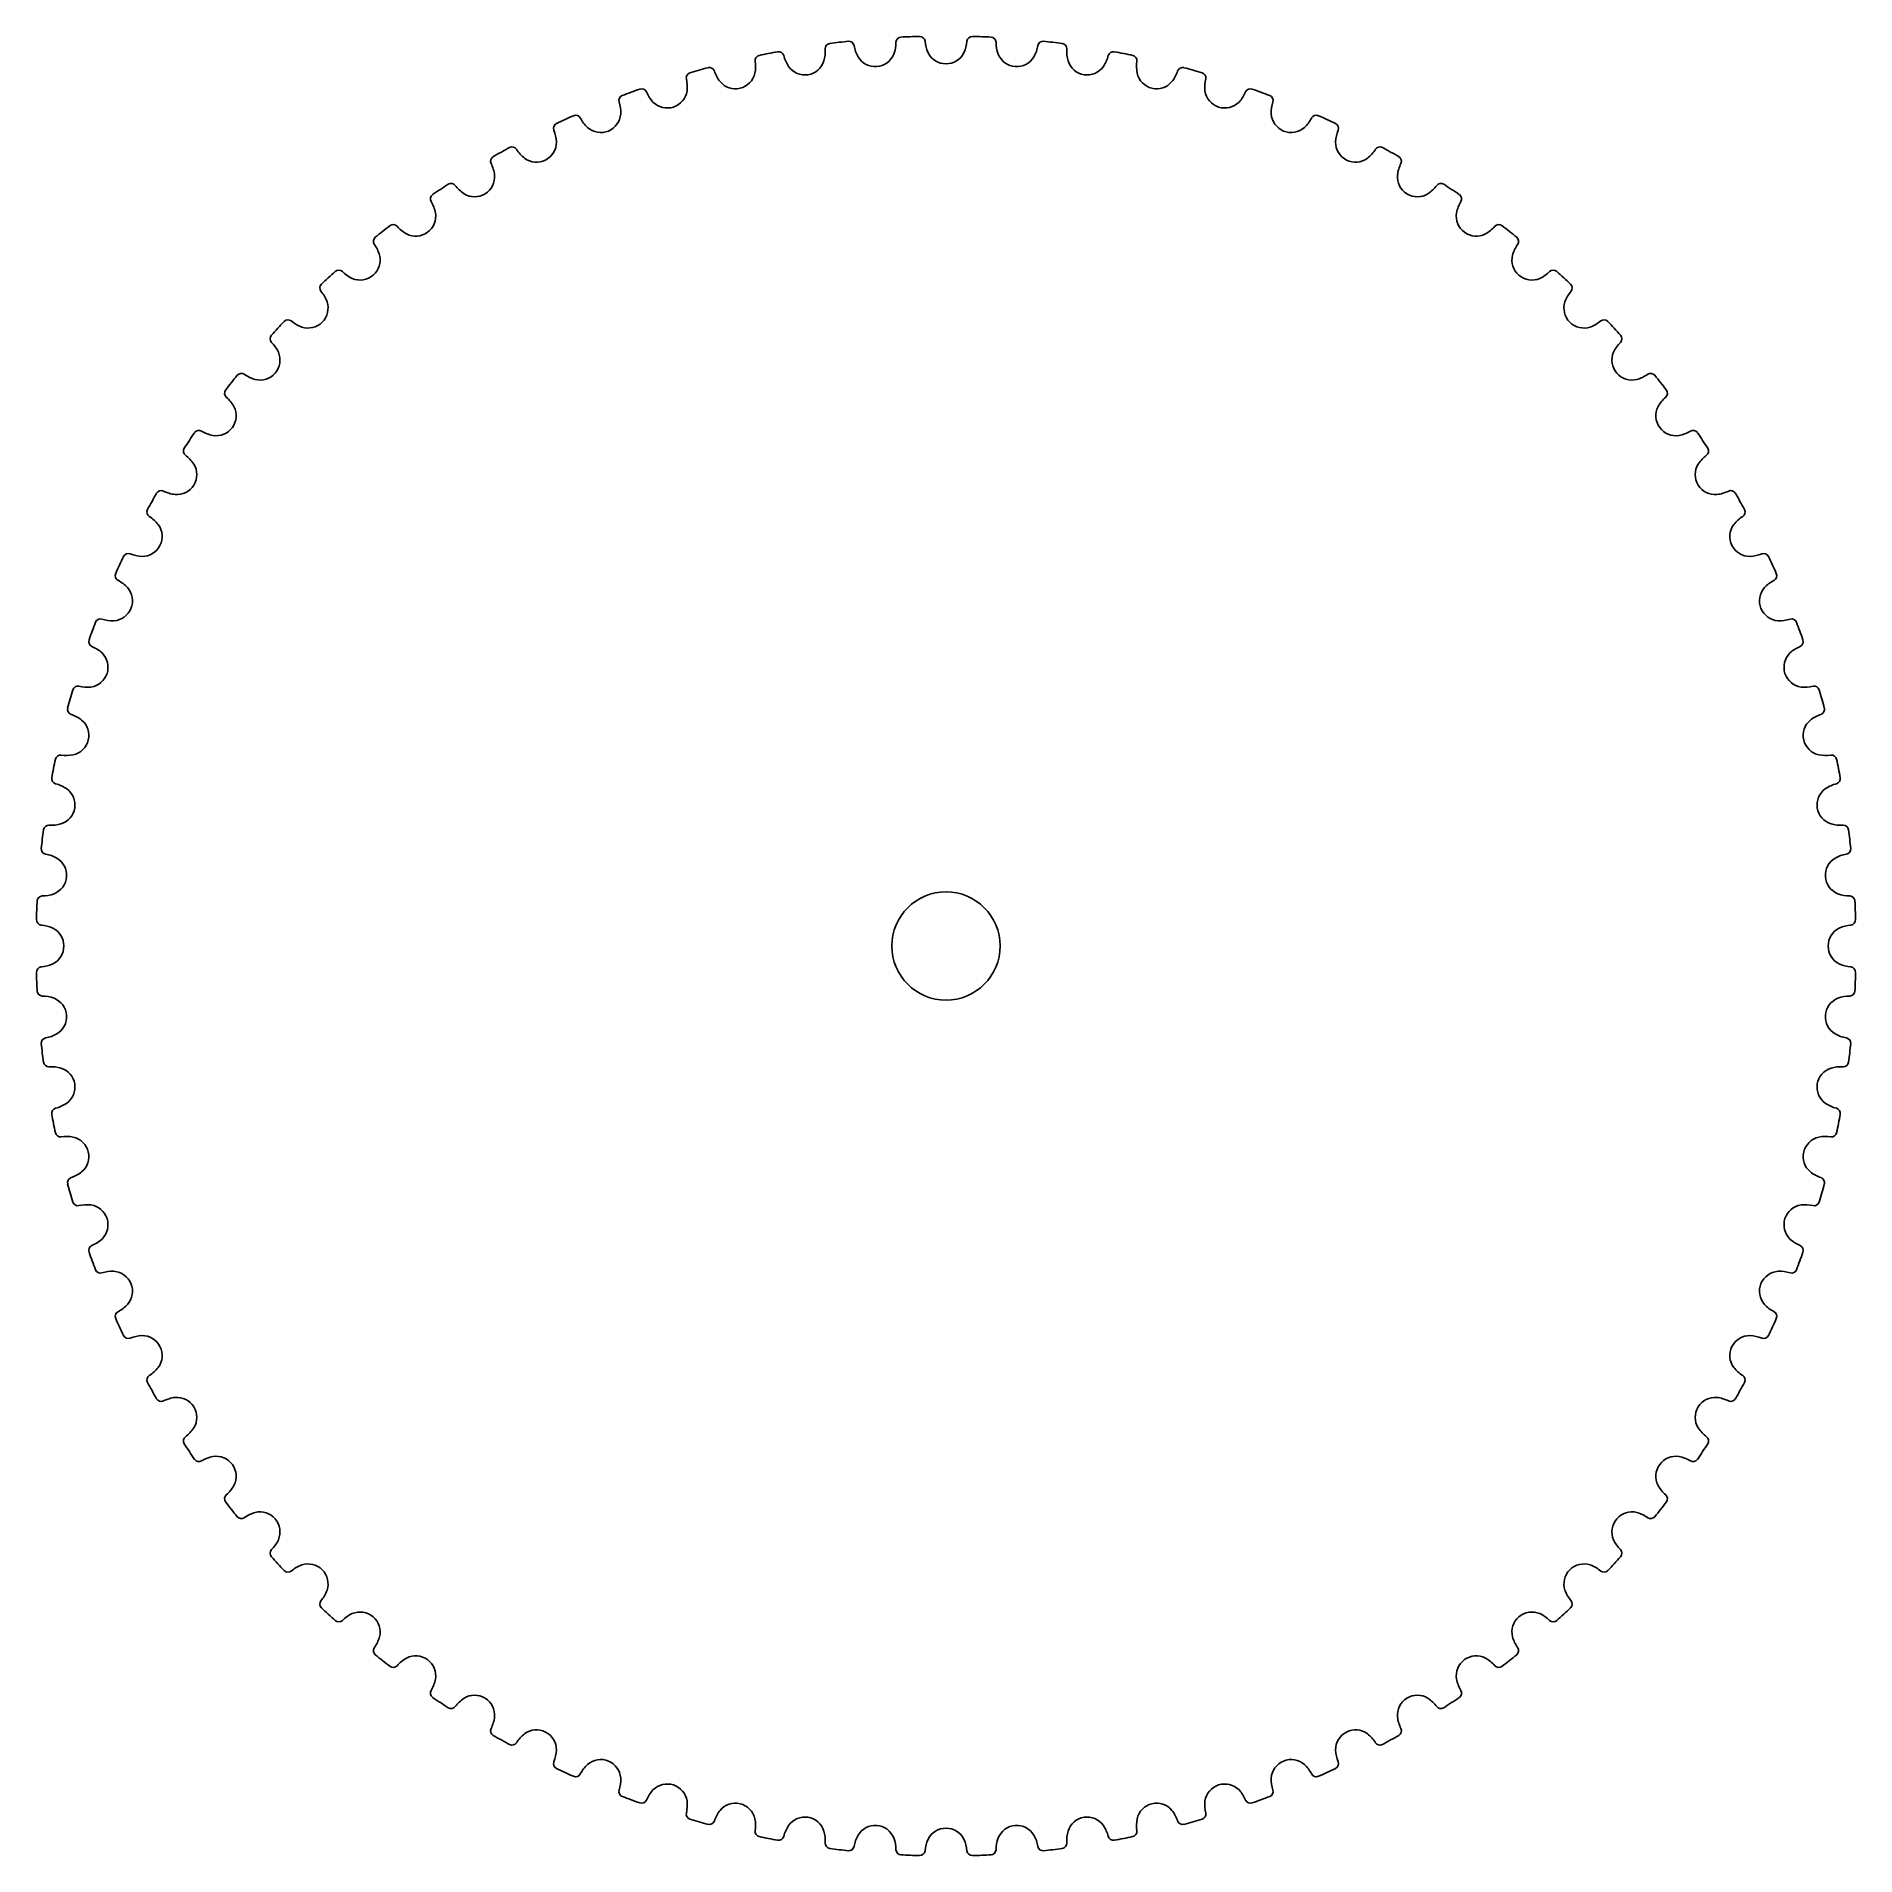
# Model space of a CAD drawing. Header units: millimetres. Extents: x 0.3 to 50.7, y 0.3 to 50.7.
import ezdxf

# ---------------------------------------------------------------- set-up
doc = ezdxf.new("R2010")
doc.units = ezdxf.units.MM

msp = doc.modelspace()

# ---------------------------------------------------------------- linework, layer by layer
msp.add_circle((25.465, 25.465), 1.5)
for centre, radius, start, end in [((22.266, 50.333), 0.15, 99, -178.4314), ((25.463, 25.477), 25.211, 96.159, 97.341), ((22.77, 50.392), 0.15, 11.9314, 94.5), ((23.077, 50.525), 1, -19.877, -0.5988), ((24.227, 50.507), 0.15, 94.5, 177.0686), ((25.464, 25.477), 25.211, 91.659, 92.841), ((24.734, 50.527), 0.15, 7.4314, 90), ((25.879, 50.635), 1, -174.9012, -155.623), ((25.05, 50.635), 1, -24.377, -5.0988), ((26.195, 50.527), 0.15, 90, 172.5686), ((25.465, 25.477), 25.211, 87.159, 88.341), ((26.703, 50.507), 0.15, 2.9314, 85.5), ((27.853, 50.525), 1, -179.4012, -160.123), ((28.159, 50.392), 0.15, 85.5, 168.0686), ((25.466, 25.477), 25.211, 82.659, 83.841), ((28.664, 50.333), 0.15, -1.5686, 81), ((19.186, 49.843), 1, -10.877, 8.4012), ((20.324, 50.005), 0.15, 103.5, -173.9314), ((25.462, 25.476), 25.211, 100.659, 101.841), ((20.823, 50.104), 0.15, 16.4314, 99), ((21.937, 50.39), 1, -165.9012, -146.623), ((21.553, 50.163), 0.555, -81, -17.5651), ((21.118, 50.26), 1, -15.377, 3.9012), ((23.903, 50.59), 1, -170.4012, -151.123), ((23.503, 50.393), 0.555, -148.9349, -85.5), ((23.503, 50.393), 0.555, -85.5, -22.0651), ((25.465, 50.471), 0.555, -153.4349, -90), ((25.465, 50.471), 0.555, -90, -26.5651), ((27.427, 50.393), 0.555, -157.9349, -94.5), ((27.427, 50.393), 0.555, -94.5, -31.0651), ((27.026, 50.59), 1, -28.877, -9.5988), ((29.812, 50.26), 1, 176.0988, -164.623), ((29.377, 50.163), 0.555, -162.4349, -99), ((28.993, 50.39), 1, -33.377, -14.0988), ((30.107, 50.104), 0.15, 81, 163.5686), ((25.467, 25.476), 25.211, 78.159, 79.341), ((30.605, 50.005), 0.15, -6.0686, 76.5), ((31.744, 49.843), 1, 171.5988, -169.123), ((18.415, 49.526), 0.15, 108, -169.4314), ((17.293, 49.275), 1, -6.377, 12.9012), ((25.462, 25.476), 25.211, 105.159, 106.341), ((18.904, 49.664), 0.15, 20.9314, 103.5), ((19.992, 50.036), 1, -161.4012, -142.123), ((19.627, 49.78), 0.555, -139.9349, -76.5), ((19.627, 49.78), 0.555, -76.5, -13.0651), ((21.553, 50.163), 0.555, -144.4349, -81), ((29.377, 50.163), 0.555, -99, -35.5651), ((31.302, 49.78), 0.555, -166.9349, -103.5), ((31.302, 49.78), 0.555, -103.5, -40.0651), ((30.938, 50.036), 1, -37.877, -18.5988), ((32.026, 49.664), 0.15, 76.5, 159.0686), ((25.468, 25.476), 25.211, 73.659, 74.841), ((32.515, 49.526), 0.15, -10.5686, 72), ((33.637, 49.275), 1, 167.0988, -173.623), ((16.549, 48.899), 0.15, 112.5, -164.9314), ((25.461, 25.476), 25.211, 109.659, 110.841), ((17.026, 49.075), 0.15, 25.4314, 108), ((18.081, 49.531), 1, -156.9012, -137.623), ((17.738, 49.247), 0.555, -72, -8.5651), ((33.192, 49.247), 0.555, -171.4349, -108), ((32.849, 49.531), 1, -42.377, -23.0988), ((33.904, 49.075), 0.15, 72, 154.5686), ((25.469, 25.476), 25.211, 69.159, 70.341), ((34.381, 48.899), 0.15, -15.0686, 67.5), ((25.46, 25.476), 25.211, 114.159, 115.341), ((15.199, 48.34), 0.15, 29.9314, 112.5), ((16.215, 48.878), 1, -152.4012, -133.123), ((15.895, 48.567), 0.555, -67.5, -4.0651), ((15.45, 48.561), 1, -1.877, 17.4012), ((17.738, 49.247), 0.555, -135.4349, -72), ((33.192, 49.247), 0.555, -108, -44.5651), ((35.48, 48.561), 1, 162.5988, -178.123), ((35.034, 48.567), 0.555, -175.9349, -112.5), ((34.714, 48.878), 1, -46.877, -27.5988), ((35.73, 48.34), 0.15, 67.5, 150.0686), ((25.47, 25.476), 25.211, 64.659, 65.841), ((14.738, 48.127), 0.15, 117, -160.4314), ((13.668, 47.704), 1, 2.623, 21.9012), ((15.895, 48.567), 0.555, -130.9349, -67.5), ((35.034, 48.567), 0.555, -112.5, -49.0651), ((36.192, 48.127), 0.15, -19.5686, 63), ((37.261, 47.704), 1, 158.0988, 177.377), ((25.459, 25.475), 25.211, 118.659, 119.841), ((13.436, 47.464), 0.15, 34.4314, 117), ((14.407, 48.08), 1, -147.9012, -128.623), ((14.112, 47.745), 0.555, -63, 0.4349), ((36.817, 47.745), 0.555, 179.5651, -117), ((36.523, 48.08), 1, -51.377, -32.0988), ((37.493, 47.464), 0.15, 63, 145.5686), ((25.471, 25.475), 25.211, 60.159, 61.341), ((12.993, 47.215), 0.15, 121.5, -155.9314), ((11.96, 46.709), 1, 7.123, 26.4012), ((14.112, 47.745), 0.555, -126.4349, -63), ((36.817, 47.745), 0.555, -117, -53.5651), ((38.97, 46.709), 1, 153.5988, 172.877), ((37.937, 47.215), 0.15, -24.0686, 58.5), ((25.458, 25.475), 25.211, 123.159, 124.341), ((11.747, 46.452), 0.15, 38.9314, 121.5), ((12.667, 47.143), 1, -143.4012, -124.123), ((12.399, 46.786), 0.555, -58.5, 4.9349), ((38.53, 46.786), 0.555, 175.0651, -121.5), ((38.263, 47.143), 1, -55.877, -36.5988), ((39.182, 46.452), 0.15, 58.5, 141.0686), ((25.471, 25.475), 25.211, 55.659, 56.841), ((11.325, 46.17), 0.15, 126, -151.4314), ((10.335, 45.584), 1, 11.623, 30.9012), ((12.399, 46.786), 0.555, -121.9349, -58.5), ((38.53, 46.786), 0.555, -121.5, -58.0651), ((40.595, 45.584), 1, 149.0988, 168.377), ((39.605, 46.17), 0.15, -28.5686, 54), ((25.457, 25.474), 25.211, 127.659, 128.841), ((10.143, 45.311), 0.15, 43.4314, 126), ((11.005, 46.072), 1, -138.9012, -119.623), ((10.767, 45.695), 0.555, -54, 9.4349), ((40.163, 45.695), 0.555, 170.5651, -126), ((39.924, 46.072), 1, -60.377, -41.0988), ((40.787, 45.311), 0.15, 54, 136.5686), ((25.472, 25.474), 25.211, 51.159, 52.341), ((9.744, 44.996), 0.15, 130.5, -146.9314), ((8.803, 44.335), 1, 16.123, 35.4012), ((10.767, 45.695), 0.555, -117.4349, -54), ((40.163, 45.695), 0.555, -126, -62.5651), ((42.127, 44.335), 1, 144.5988, 163.877), ((41.186, 44.996), 0.15, -33.0686, 49.5), ((9.225, 44.479), 0.555, -49.5, 13.9349), ((41.705, 44.479), 0.555, 166.0651, -130.5), ((25.457, 25.473), 25.211, 132.159, 133.341), ((8.633, 44.048), 0.15, 47.9314, 130.5), ((9.433, 44.874), 1, -134.4012, -115.123), ((9.225, 44.479), 0.555, -112.9349, -49.5), ((41.705, 44.479), 0.555, -130.5, -67.0651), ((41.496, 44.874), 1, -64.877, -45.5988), ((42.297, 44.048), 0.15, 49.5, 132.0686), ((25.473, 25.473), 25.211, 46.659, 47.841), ((8.26, 43.703), 0.15, 135, -142.4314), ((7.374, 42.97), 1, 20.623, 39.9012), ((43.556, 42.97), 1, 140.0988, 159.377), ((42.67, 43.703), 0.15, -37.5686, 45), ((7.783, 43.147), 0.555, -45, 18.4349), ((43.147, 43.147), 0.555, 161.5651, -135), ((6.882, 42.297), 0.15, 139.5, -137.9314), ((25.456, 25.473), 25.211, 136.659, 137.841), ((7.227, 42.67), 0.15, 52.4314, 135), ((7.96, 43.556), 1, -129.9012, -110.623), ((7.783, 43.147), 0.555, -108.4349, -45), ((43.147, 43.147), 0.555, -135, -71.5651), ((42.97, 43.556), 1, -69.377, -50.0988), ((43.703, 42.67), 0.15, 45, 127.5686), ((25.473, 25.473), 25.211, 42.159, 43.341), ((44.048, 42.297), 0.15, -42.0686, 40.5), ((6.056, 41.496), 1, 25.123, 44.4012), ((6.45, 41.705), 0.555, -40.5, 22.9349), ((44.479, 41.705), 0.555, 157.0651, -139.5), ((44.874, 41.496), 1, 135.5988, 154.877), ((5.618, 40.787), 0.15, 144, -133.4314), ((25.455, 25.472), 25.211, 141.159, 142.341), ((5.933, 41.186), 0.15, 56.9314, 139.5), ((6.594, 42.127), 1, -125.4012, -106.123), ((6.45, 41.705), 0.555, -103.9349, -40.5), ((44.479, 41.705), 0.555, -139.5, -76.0651), ((44.335, 42.127), 1, -73.877, -54.5988), ((44.996, 41.186), 0.15, 40.5, 123.0686), ((25.474, 25.472), 25.211, 37.659, 38.841), ((45.311, 40.787), 0.15, -46.5686, 36), ((4.858, 39.924), 1, 29.623, 48.9012), ((5.235, 40.163), 0.555, -36, 27.4349), ((45.695, 40.163), 0.555, 152.5651, -144), ((46.072, 39.924), 1, 131.0988, 150.377), ((5.235, 40.163), 0.555, -99.4349, -36), ((45.695, 40.163), 0.555, -144, -80.5651), ((25.455, 25.471), 25.211, 145.659, 146.841), ((4.76, 39.605), 0.15, 61.4314, 144), ((5.345, 40.595), 1, -120.9012, -101.623), ((45.584, 40.595), 1, -78.377, -59.0988), ((46.17, 39.605), 0.15, 36, 118.5686), ((25.475, 25.471), 25.211, 33.159, 34.341), ((4.477, 39.182), 0.15, 148.5, -128.9314), ((3.787, 38.263), 1, 34.123, 53.4012), ((47.143, 38.263), 1, 126.5988, 145.877), ((46.452, 39.182), 0.15, -51.0686, 31.5), ((4.144, 38.53), 0.555, -31.5, 31.9349), ((46.786, 38.53), 0.555, 148.0651, -148.5), ((25.454, 25.471), 25.211, 150.159, 151.341), ((3.714, 37.937), 0.15, 65.9314, 148.5), ((4.22, 38.97), 1, -116.4012, -97.123), ((4.144, 38.53), 0.555, -94.9349, -31.5), ((46.786, 38.53), 0.555, -148.5, -85.0651), ((46.709, 38.97), 1, -82.877, -63.5988), ((47.215, 37.937), 0.15, 31.5, 114.0686), ((25.475, 25.471), 25.211, 28.659, 29.841), ((3.466, 37.493), 0.15, 153, -124.4314), ((2.85, 36.523), 1, 38.623, 57.9012), ((48.08, 36.523), 1, 122.0988, 141.377), ((47.464, 37.493), 0.15, -55.5686, 27), ((3.184, 36.817), 0.555, -27, 36.4349), ((47.745, 36.817), 0.555, 143.5651, -153), ((2.803, 36.192), 0.15, 70.4314, 153), ((3.226, 37.261), 1, -111.9012, -92.623), ((3.184, 36.817), 0.555, -90.4349, -27), ((47.745, 36.817), 0.555, -153, -89.5651), ((47.704, 37.261), 1, -87.377, -68.0988), ((48.127, 36.192), 0.15, 27, 109.5686), ((25.454, 25.47), 25.211, 154.659, 155.841), ((25.476, 25.47), 25.211, 24.159, 25.341), ((2.59, 35.73), 0.15, 157.5, -119.9314), ((2.052, 34.714), 1, 43.123, 62.4012), ((2.362, 35.034), 0.555, -22.5, 40.9349), ((48.567, 35.034), 0.555, 139.0651, -157.5), ((48.878, 34.714), 1, 117.5988, 136.877), ((48.34, 35.73), 0.15, -60.0686, 22.5), ((2.362, 35.034), 0.555, -85.9349, -22.5), ((48.567, 35.034), 0.555, -157.5, -94.0651), ((25.454, 25.469), 25.211, 159.159, 160.341), ((2.031, 34.381), 0.15, 74.9314, 157.5), ((2.369, 35.48), 1, -107.4012, -88.123), ((48.561, 35.48), 1, -91.877, -72.5988), ((48.899, 34.381), 0.15, 22.5, 105.0686), ((25.476, 25.469), 25.211, 19.659, 20.841), ((1.855, 33.904), 0.15, 162, -115.4314), ((49.075, 33.904), 0.15, -64.5686, 18), ((1.398, 32.849), 1, 47.623, 66.9012), ((1.683, 33.192), 0.555, -18, 45.4349), ((49.247, 33.192), 0.555, 134.5651, -162), ((49.531, 32.849), 1, 113.0988, 132.377), ((1.683, 33.192), 0.555, -81.4349, -18), ((49.247, 33.192), 0.555, -162, -98.5651), ((25.453, 25.468), 25.211, 163.659, 164.841), ((1.404, 32.515), 0.15, 79.4314, 162), ((1.654, 33.637), 1, -102.9012, -83.623), ((49.275, 33.637), 1, -96.377, -77.0988), ((49.526, 32.515), 0.15, 18, 100.5686), ((25.476, 25.468), 25.211, 15.159, 16.341), ((1.266, 32.026), 0.15, 166.5, -110.9314), ((0.893, 30.938), 1, 52.123, 71.4012), ((50.036, 30.938), 1, 108.5988, 127.877), ((49.664, 32.026), 0.15, -69.0686, 13.5), ((1.15, 31.302), 0.555, -13.5, 49.9349), ((49.78, 31.302), 0.555, 130.0651, -166.5), ((1.087, 31.744), 1, -98.4012, -79.123), ((1.15, 31.302), 0.555, -76.9349, -13.5), ((49.78, 31.302), 0.555, -166.5, -103.0651), ((49.843, 31.744), 1, -100.877, -81.5988), ((25.453, 25.467), 25.211, 168.159, 169.341), ((0.925, 30.605), 0.15, 83.9314, 166.5), ((50.005, 30.605), 0.15, 13.5, 96.0686), ((25.476, 25.467), 25.211, 10.659, 11.841), ((0.826, 30.107), 0.15, 171, -106.4314), ((0.54, 28.993), 1, 56.623, 75.9012), ((0.767, 29.377), 0.555, -9, 54.4349), ((50.163, 29.377), 0.555, 125.5651, -171), ((50.39, 28.993), 1, 104.0988, 123.377), ((50.104, 30.107), 0.15, -73.5686, 9), ((0.767, 29.377), 0.555, -72.4349, -9), ((50.163, 29.377), 0.555, -171, -107.5651), ((0.597, 28.664), 0.15, 88.4314, 171), ((0.669, 29.812), 1, -93.9012, -74.623), ((50.26, 29.812), 1, -105.377, -86.0988), ((50.333, 28.664), 0.15, 9, 91.5686), ((25.453, 25.466), 25.211, 172.659, 173.841), ((25.477, 25.466), 25.211, 6.159, 7.341), ((0.537, 28.159), 0.15, 175.5, -101.9314), ((0.34, 27.026), 1, 61.123, 80.4012), ((0.536, 27.427), 0.555, -4.5, 58.9349), ((50.393, 27.427), 0.555, 121.0651, -175.5), ((50.59, 27.026), 1, 99.5988, 118.877), ((50.392, 28.159), 0.15, -78.0686, 4.5), ((0.536, 27.427), 0.555, -67.9349, -4.5), ((50.393, 27.427), 0.555, -175.5, -112.0651), ((0.423, 26.703), 0.15, 92.9314, 175.5), ((0.405, 27.853), 1, -89.4012, -70.123), ((50.525, 27.853), 1, -109.877, -90.5988), ((50.507, 26.703), 0.15, 4.5, 87.0686), ((25.453, 25.465), 25.211, 177.159, 178.341), ((25.477, 25.465), 25.211, 1.659, 2.841), ((0.403, 26.195), 0.15, -180, -97.4314), ((0.294, 25.05), 1, 65.623, 84.9012), ((0.459, 25.465), 0.555, 0, 63.4349), ((50.471, 25.465), 0.555, 116.5651, 180), ((50.635, 25.05), 1, 95.0988, 114.377), ((50.527, 26.195), 0.15, -82.5686, 0), ((0.459, 25.465), 0.555, -63.4349, 0), ((50.471, 25.465), 0.555, -180, -116.5651), ((0.403, 24.734), 0.15, 97.4314, 180), ((25.453, 25.464), 25.211, -178.341, -177.159), ((0.294, 25.879), 1, -84.9012, -65.623), ((50.635, 25.879), 1, -114.377, -95.0988), ((50.527, 24.734), 0.15, 0, 82.5686), ((25.477, 25.464), 25.211, -2.841, -1.659), ((0.423, 24.227), 0.15, -175.5, -92.9314), ((50.507, 24.227), 0.15, -87.0686, -4.5), ((0.405, 23.077), 1, 70.123, 89.4012), ((0.536, 23.503), 0.555, 4.5, 67.9349), ((50.393, 23.503), 0.555, 112.0651, 175.5), ((50.525, 23.077), 1, 90.5988, 109.877), ((0.536, 23.503), 0.555, -58.9349, 4.5), ((50.393, 23.503), 0.555, 175.5, -121.0651), ((0.537, 22.77), 0.15, 101.9314, -175.5), ((25.453, 25.463), 25.211, -173.841, -172.659), ((0.34, 23.903), 1, -80.4012, -61.123), ((50.59, 23.903), 1, -118.877, -99.5988), ((50.392, 22.77), 0.15, -4.5, 78.0686), ((25.477, 25.463), 25.211, -7.341, -6.159), ((0.597, 22.266), 0.15, -171, -88.4314), ((50.333, 22.266), 0.15, -91.5686, -9), ((0.669, 21.118), 1, 74.623, 93.9012), ((0.767, 21.553), 0.555, 9, 72.4349), ((50.163, 21.553), 0.555, 107.5651, 171), ((50.26, 21.118), 1, 86.0988, 105.377), ((0.767, 21.553), 0.555, -54.4349, 9), ((50.163, 21.553), 0.555, 171, -125.5651), ((0.826, 20.823), 0.15, 106.4314, -171), ((25.453, 25.462), 25.211, -169.341, -168.159), ((0.54, 21.937), 1, -75.9012, -56.623), ((50.39, 21.937), 1, -123.377, -104.0988), ((50.104, 20.823), 0.15, -9, 73.5686), ((25.476, 25.462), 25.211, -11.841, -10.659), ((0.925, 20.324), 0.15, -166.5, -83.9314), ((1.087, 19.186), 1, 79.123, 98.4012), ((49.843, 19.186), 1, 81.5988, 100.877), ((50.005, 20.324), 0.15, -96.0686, -13.5), ((1.15, 19.627), 0.555, 13.5, 76.9349), ((1.15, 19.627), 0.555, -49.9349, 13.5), ((49.78, 19.627), 0.555, 166.5, -130.0651), ((49.78, 19.627), 0.555, 103.0651, 166.5), ((0.893, 19.992), 1, -71.4012, -52.123), ((50.036, 19.992), 1, -127.877, -108.5988), ((1.266, 18.904), 0.15, 110.9314, -166.5), ((25.453, 25.462), 25.211, -164.841, -163.659), ((25.476, 25.462), 25.211, -16.341, -15.159), ((49.664, 18.904), 0.15, -13.5, 69.0686), ((1.404, 18.415), 0.15, -162, -79.4314), ((1.654, 17.293), 1, 83.623, 102.9012), ((1.683, 17.738), 0.555, 18, 81.4349), ((49.247, 17.738), 0.555, 98.5651, 162), ((49.275, 17.293), 1, 77.0988, 96.377), ((49.526, 18.415), 0.15, -100.5686, -18), ((1.683, 17.738), 0.555, -45.4349, 18), ((49.247, 17.738), 0.555, 162, -134.5651), ((1.855, 17.026), 0.15, 115.4314, -162), ((1.398, 18.081), 1, -66.9012, -47.623), ((49.531, 18.081), 1, -132.377, -113.0988), ((49.075, 17.026), 0.15, -18, 64.5686), ((25.454, 25.461), 25.211, -160.341, -159.159), ((25.476, 25.461), 25.211, -20.841, -19.659), ((2.031, 16.549), 0.15, -157.5, -74.9314), ((2.369, 15.45), 1, 88.123, 107.4012), ((2.362, 15.895), 0.555, 22.5, 85.9349), ((48.567, 15.895), 0.555, 94.0651, 157.5), ((48.561, 15.45), 1, 72.5988, 91.877), ((48.899, 16.549), 0.15, -105.0686, -22.5), ((2.362, 15.895), 0.555, -40.9349, 22.5), ((48.567, 15.895), 0.555, 157.5, -139.0651), ((2.59, 15.199), 0.15, 119.9314, -157.5), ((25.454, 25.46), 25.211, -155.841, -154.659), ((2.052, 16.215), 1, -62.4012, -43.123), ((48.878, 16.215), 1, -136.877, -117.5988), ((25.476, 25.46), 25.211, -25.341, -24.159), ((48.34, 15.199), 0.15, -22.5, 60.0686), ((2.803, 14.738), 0.15, -153, -70.4314), ((3.226, 13.668), 1, 92.623, 111.9012), ((3.184, 14.112), 0.555, 27, 90.4349), ((47.745, 14.112), 0.555, 89.5651, 153), ((47.704, 13.668), 1, 68.0988, 87.377), ((48.127, 14.738), 0.15, -109.5686, -27), ((3.184, 14.112), 0.555, -36.4349, 27), ((47.745, 14.112), 0.555, 153, -143.5651), ((2.85, 14.407), 1, -57.9012, -38.623), ((48.08, 14.407), 1, -141.377, -122.0988), ((3.466, 13.436), 0.15, 124.4314, -153), ((25.454, 25.459), 25.211, -151.341, -150.159), ((25.475, 25.459), 25.211, -29.841, -28.659), ((47.464, 13.436), 0.15, -27, 55.5686), ((3.714, 12.993), 0.15, -148.5, -65.9314), ((4.22, 11.96), 1, 97.123, 116.4012), ((4.144, 12.399), 0.555, 31.5, 94.9349), ((4.144, 12.399), 0.555, -31.9349, 31.5), ((46.786, 12.399), 0.555, 148.5, -148.0651), ((46.786, 12.399), 0.555, 85.0651, 148.5), ((46.709, 11.96), 1, 63.5988, 82.877), ((47.215, 12.993), 0.15, -114.0686, -31.5), ((3.787, 12.667), 1, -53.4012, -34.123), ((47.143, 12.667), 1, -145.877, -126.5988), ((4.477, 11.747), 0.15, 128.9314, -148.5), ((25.455, 25.458), 25.211, -146.841, -145.659), ((25.475, 25.458), 25.211, -34.341, -33.159), ((46.452, 11.747), 0.15, -31.5, 51.0686), ((4.76, 11.325), 0.15, -144, -61.4314), ((5.345, 10.335), 1, 101.623, 120.9012), ((5.235, 10.767), 0.555, 36, 99.4349), ((45.695, 10.767), 0.555, 80.5651, 144), ((45.584, 10.335), 1, 59.0988, 78.377), ((46.17, 11.325), 0.15, -118.5686, -36), ((5.235, 10.767), 0.555, -27.4349, 36), ((45.695, 10.767), 0.555, 144, -152.5651), ((5.618, 10.143), 0.15, 133.4314, -144), ((4.858, 11.005), 1, -48.9012, -29.623), ((46.072, 11.005), 1, -150.377, -131.0988), ((45.311, 10.143), 0.15, -36, 46.5686), ((25.455, 25.457), 25.211, -142.341, -141.159), ((5.933, 9.744), 0.15, -139.5, -56.9314), ((6.594, 8.803), 1, 106.123, 125.4012), ((6.45, 9.225), 0.555, 40.5, 103.9349), ((6.45, 9.225), 0.555, -22.9349, 40.5), ((44.479, 9.225), 0.555, 139.5, -157.0651), ((44.479, 9.225), 0.555, 76.0651, 139.5), ((44.335, 8.803), 1, 54.5988, 73.877), ((44.996, 9.744), 0.15, -123.0686, -40.5), ((25.474, 25.457), 25.211, -38.841, -37.659), ((6.882, 8.633), 0.15, 137.9314, -139.5), ((6.056, 9.433), 1, -44.4012, -25.123), ((44.874, 9.433), 1, -154.877, -135.5988), ((44.048, 8.633), 0.15, -40.5, 42.0686), ((25.456, 25.457), 25.211, -137.841, -136.659), ((7.227, 8.26), 0.15, -135, -52.4314), ((7.96, 7.374), 1, 110.623, 129.9012), ((7.783, 7.783), 0.555, 45, 108.4349), ((7.783, 7.783), 0.555, -18.4349, 45), ((43.147, 7.783), 0.555, 135, -161.5651), ((43.147, 7.783), 0.555, 71.5651, 135), ((42.97, 7.374), 1, 50.0988, 69.377), ((43.703, 8.26), 0.15, -127.5686, -45), ((25.473, 25.457), 25.211, -43.341, -42.159), ((7.374, 7.96), 1, -39.9012, -20.623), ((43.556, 7.96), 1, -159.377, -140.0988), ((8.26, 7.227), 0.15, 142.4314, -135), ((25.457, 25.456), 25.211, -133.341, -132.159), ((25.473, 25.456), 25.211, -47.841, -46.659), ((42.67, 7.227), 0.15, -45, 37.5686), ((8.633, 6.882), 0.15, -130.5, -47.9314), ((9.433, 6.056), 1, 115.123, 134.4012), ((9.225, 6.45), 0.555, 49.5, 112.9349), ((9.225, 6.45), 0.555, -13.9349, 49.5), ((41.705, 6.45), 0.555, 130.5, -166.0651), ((41.705, 6.45), 0.555, 67.0651, 130.5), ((41.496, 6.056), 1, 45.5988, 64.877), ((42.297, 6.882), 0.15, -132.0686, -49.5), ((8.803, 6.594), 1, -35.4012, -16.123), ((42.127, 6.594), 1, -163.877, -144.5988), ((9.744, 5.933), 0.15, 146.9314, -130.5), ((25.457, 25.455), 25.211, -128.841, -127.659), ((11.005, 4.858), 1, 119.623, 138.9012), ((10.767, 5.235), 0.555, 54, 117.4349), ((10.767, 5.235), 0.555, -9.4349, 54), ((40.163, 5.235), 0.555, 126, -170.5651), ((40.163, 5.235), 0.555, 62.5651, 126), ((39.924, 4.858), 1, 41.0988, 60.377), ((25.472, 25.455), 25.211, -52.341, -51.159), ((41.186, 5.933), 0.15, -49.5, 33.0686), ((10.143, 5.618), 0.15, -126, -43.4314), ((10.335, 5.345), 1, -30.9012, -11.623), ((40.595, 5.345), 1, -168.377, -149.0988), ((40.787, 5.618), 0.15, -136.5686, -54), ((11.325, 4.76), 0.15, 151.4314, -126), ((25.458, 25.455), 25.211, -124.341, -123.159), ((12.667, 3.787), 1, 124.123, 143.4012), ((12.399, 4.144), 0.555, 58.5, 121.9349), ((12.399, 4.144), 0.555, -4.9349, 58.5), ((38.53, 4.144), 0.555, 121.5, -175.0651), ((38.53, 4.144), 0.555, 58.0651, 121.5), ((38.263, 3.787), 1, 36.5988, 55.877), ((25.471, 25.455), 25.211, -56.841, -55.659), ((39.605, 4.76), 0.15, -54, 28.5686), ((11.747, 4.477), 0.15, -121.5, -38.9314), ((11.96, 4.22), 1, -26.4012, -7.123), ((38.97, 4.22), 1, -172.877, -153.5988), ((39.182, 4.477), 0.15, -141.0686, -58.5), ((12.993, 3.714), 0.15, 155.9314, -121.5), ((25.459, 25.454), 25.211, -119.841, -118.659), ((14.407, 2.85), 1, 128.623, 147.9012), ((14.112, 3.184), 0.555, 63, 126.4349), ((14.112, 3.184), 0.555, -0.4349, 63), ((36.817, 3.184), 0.555, 117, -179.5651), ((36.817, 3.184), 0.555, 53.5651, 117), ((36.523, 2.85), 1, 32.0988, 51.377), ((25.471, 25.454), 25.211, -61.341, -60.159), ((37.937, 3.714), 0.15, -58.5, 24.0686), ((13.436, 3.466), 0.15, -117, -34.4314), ((13.668, 3.226), 1, -21.9012, -2.623), ((37.261, 3.226), 1, -177.377, -158.0988), ((37.493, 3.466), 0.15, -145.5686, -63), ((14.738, 2.803), 0.15, 160.4314, -117), ((25.46, 25.454), 25.211, -115.341, -114.159), ((16.215, 2.052), 1, 133.123, 152.4012), ((15.895, 2.362), 0.555, 67.5, 130.9349), ((15.895, 2.362), 0.555, 4.0651, 67.5), ((35.034, 2.362), 0.555, 112.5, 175.9349), ((35.034, 2.362), 0.555, 49.0651, 112.5), ((34.714, 2.052), 1, 27.5988, 46.877), ((25.47, 25.454), 25.211, -65.841, -64.659), ((36.192, 2.803), 0.15, -63, 19.5686), ((15.199, 2.59), 0.15, -112.5, -29.9314), ((16.549, 2.031), 0.15, 164.9314, -112.5), ((15.45, 2.369), 1, -17.4012, 1.877), ((18.081, 1.398), 1, 137.623, 156.9012), ((17.738, 1.683), 0.555, 72, 135.4349), ((17.738, 1.683), 0.555, 8.5651, 72), ((33.192, 1.683), 0.555, 108, 171.4349), ((33.192, 1.683), 0.555, 44.5651, 108), ((32.849, 1.398), 1, 23.0988, 42.377), ((34.381, 2.031), 0.15, -67.5, 15.0686), ((35.48, 2.369), 1, 178.123, -162.5988), ((35.73, 2.59), 0.15, -150.0686, -67.5), ((25.461, 25.454), 25.211, -110.841, -109.659), ((17.026, 1.855), 0.15, -108, -25.4314), ((17.293, 1.654), 1, -12.9012, 6.377), ((19.627, 1.15), 0.555, 76.5, 139.9349), ((19.627, 1.15), 0.555, 13.0651, 76.5), ((31.302, 1.15), 0.555, 103.5, 166.9349), ((31.302, 1.15), 0.555, 40.0651, 103.5), ((33.637, 1.654), 1, 173.623, -167.0988), ((33.904, 1.855), 0.15, -154.5686, -72), ((25.469, 25.454), 25.211, -70.341, -69.159), ((18.415, 1.404), 0.15, 169.4314, -108), ((25.462, 25.453), 25.211, -106.341, -105.159), ((18.904, 1.266), 0.15, -103.5, -20.9314), ((19.992, 0.893), 1, 142.123, 161.4012), ((19.186, 1.087), 1, -8.4012, 10.877), ((21.937, 0.54), 1, 146.623, 165.9012), ((21.553, 0.767), 0.555, 81, 144.4349), ((21.553, 0.767), 0.555, 17.5651, 81), ((23.503, 0.536), 0.555, 85.5, 148.9349), ((23.503, 0.536), 0.555, 22.0651, 85.5), ((25.465, 0.459), 0.555, 90, 153.4349), ((25.465, 0.459), 0.555, 26.5651, 90), ((27.427, 0.536), 0.555, 94.5, 157.9349), ((27.427, 0.536), 0.555, 31.0651, 94.5), ((29.377, 0.767), 0.555, 99, 162.4349), ((29.377, 0.767), 0.555, 35.5651, 99), ((28.993, 0.54), 1, 14.0988, 33.377), ((31.744, 1.087), 1, 169.123, -171.5988), ((30.938, 0.893), 1, 18.5988, 37.877), ((32.026, 1.266), 0.15, -159.0686, -76.5), ((25.468, 25.453), 25.211, -74.841, -73.659), ((32.515, 1.404), 0.15, -72, 10.5686), ((20.324, 0.925), 0.15, 173.9314, -103.5), ((25.462, 25.453), 25.211, -101.841, -100.659), ((20.823, 0.826), 0.15, -99, -16.4314), ((21.118, 0.669), 1, -3.9012, 15.377), ((22.266, 0.597), 0.15, 178.4314, -99), ((22.77, 0.537), 0.15, -94.5, -11.9314), ((23.903, 0.34), 1, 151.123, 170.4012), ((23.077, 0.405), 1, 0.5988, 19.877), ((25.879, 0.294), 1, 155.623, 174.9012), ((25.05, 0.294), 1, 5.0988, 24.377), ((27.853, 0.405), 1, 160.123, 179.4012), ((27.026, 0.34), 1, 9.5988, 28.877), ((28.159, 0.537), 0.15, -168.0686, -85.5), ((28.664, 0.597), 0.15, -81, 1.5686), ((29.812, 0.669), 1, 164.623, -176.0988), ((30.107, 0.826), 0.15, -163.5686, -81), ((25.467, 25.453), 25.211, -79.341, -78.159), ((30.605, 0.925), 0.15, -76.5, 6.0686), ((25.463, 25.453), 25.211, -97.341, -96.159), ((24.227, 0.423), 0.15, -177.0686, -94.5), ((25.464, 25.453), 25.211, -92.841, -91.659), ((24.734, 0.403), 0.15, -90, -7.4314), ((26.195, 0.403), 0.15, -172.5686, -90), ((25.465, 25.453), 25.211, -88.341, -87.159), ((26.703, 0.423), 0.15, -85.5, -2.9314), ((25.466, 25.453), 25.211, -83.841, -82.659)]:
    msp.add_arc(centre, radius, start, end)

doc.saveas('drawing.dxf')
